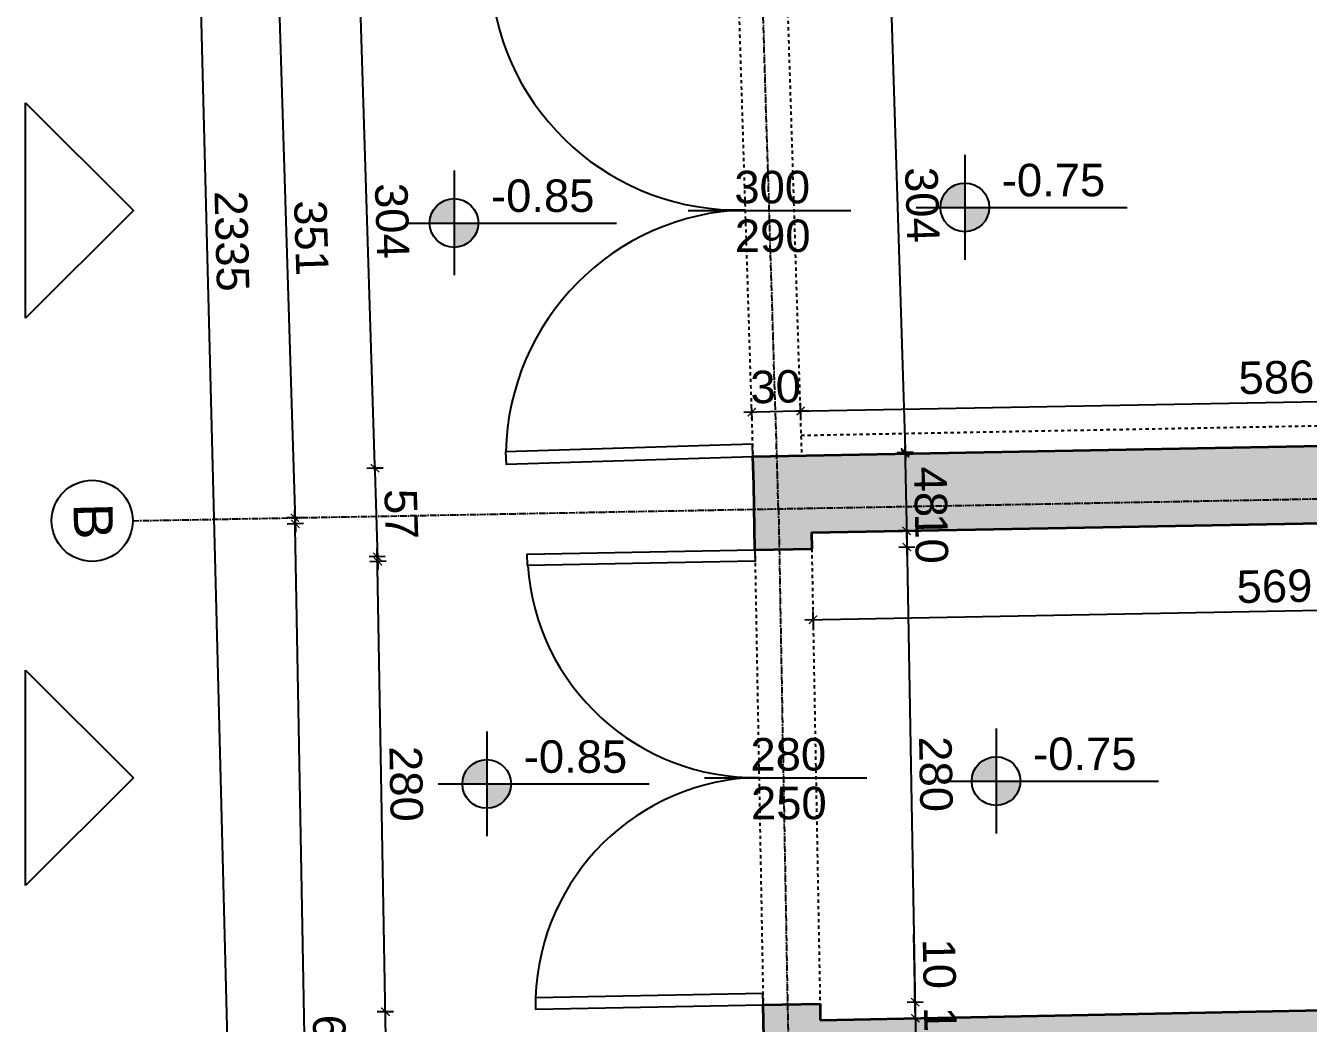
# Model space of a CAD drawing. Header units: inches. Extents: x -72385 to 39588, y -6525 to 66685.
# Drawn here: x -42149 to -41360, y 20501 to 21115 of the extents above; entities that cross this region are included whole.
import ezdxf

# ---------------------------------------------------------------- set-up
doc = ezdxf.new("R2010")
doc.units = ezdxf.units.IN
doc.header["$MEASUREMENT"] = 0
doc.linetypes.add('DashDot', pattern=[0.6, 0.4, -0.1, 0, -0.1])
doc.linetypes.add('Hidden', pattern=[0.4, 0.2, -0.2])
for name, color, linetype, lineweight in [('Врати', 251, 'Continuous', 25), ('Входове', 252, 'Continuous', 25), ('Надписи врати', 252, 'Continuous', 25), ('Надписи коти външни', 252, 'Continuous', 25), ('Надписи коти вътрешни', 252, 'Continuous', 25), ('Надписи нива', 252, 'Continuous', 25), ('Надписи Оси', 252, 'Continuous', 25), ('Оси', 252, 'DashDot', 25), ('Пунктир', 253, 'Hidden', 25), ('Разрезни линии', 7, 'Continuous', 35), ('Щрих стени', 254, 'Continuous', 25)]:
    doc.layers.add(name, color=color, linetype=linetype, lineweight=lineweight)
doc.styles.add('Arial Regular', font='arial.ttf')
doc.styles.get("Standard").update_dxf_attribs({"font": 'arial.ttf'})
doc.dimstyles.new('Annotative', dxfattribs={"dimscale": 0, "dimtxt": 20, "dimasz": 5, "dimexe": 5, "dimexo": 5, "dimgap": 5, "dimtad": 1, "dimdec": 0, "dimzin": 0, "dimdsep": 46, "dimtxsty": 'Standard', "dimblk": 'ARCHTICK', "dimcen": 5, "dimdle": 5, "dimadec": 0, "dimazin": 0, "dimtfac": 1, "dimtdec": 0, "dimtofl": 0, "dimtmove": 0, "dimatfit": 3, "dimldrblk": 'ARCHTICK', "dimfxl": 5, "dimfxlon": 1, "dimtolj": 1, "dimtzin": 0, "dimarcsym": 1})

# ---------------------------------------------------------------- blocks, each defined once
blk = doc.blocks.new('_ArchTick')
at = {"color": 0, "linetype": 'ByBlock', "const_width": 0.15}
blk.add_lwpolyline([(-0.5, -0.5), (0.5, 0.5)], dxfattribs=at)
blk = doc.blocks.new('*D3197')
at = {"layer": 'Defpoints', "color": 0, "ltscale": 50, "transparency": 16777216}
for p in [(-41096.79, 20813.34), (-41665.39, 20802.8), (-41095.8, 20759.73)]:
    blk.add_point(p, dxfattribs=at)
at = {"layer": 'Надписи коти вътрешни', "color": 0, "lineweight": -2, "ltscale": 50, "transparency": 16777216}
for p, q in [((-41095.89, 20764.73), (-41095.71, 20754.73)), ((-41669.39, 20749.1), (-41090.8, 20759.83)), ((-41664.49, 20754.19), (-41664.3, 20744.19))]:
    blk.add_line(p, q, dxfattribs=at)
at = {"layer": 'Надписи коти вътрешни', "color": 0, "lineweight": -2, "ltscale": 50, "transparency": 16777216, "xscale": 5, "yscale": 5, "zscale": 5}
for p, rotation in [((-41095.8, 20759.73), 1.062315361858873), ((-41664.39, 20749.19), 181.0623153618589)]:
    blk.add_blockref('_ArchTick', p, dxfattribs=dict(at, rotation=rotation))
at = {"layer": 'Надписи коти вътрешни', "color": 0, "ltscale": 50, "transparency": 16777216, "insert": (-41380.38, 20769.67), "char_height": 20, "attachment_point": 5, "rotation": 1.06232}
blk.add_mtext('\\A1;569', dxfattribs=at)
blk = doc.blocks.new('*D7465')
at = {"layer": 'Defpoints', "color": 0, "ltscale": 50, "transparency": 16777216}
for p in [(-41665.2, 20792.8), (-41660.1, 20512.63), (-41601.57, 20513.69)]:
    blk.add_point(p, dxfattribs=at)
at = {"layer": 'Надписи коти вътрешни', "color": 0, "lineweight": -2, "ltscale": 50, "transparency": 16777216}
for p, q in [((-41606.77, 20798.87), (-41601.48, 20508.69)), ((-41611.67, 20793.78), (-41601.68, 20793.96)), ((-41606.57, 20513.6), (-41596.57, 20513.78))]:
    blk.add_line(p, q, dxfattribs=at)
at = {"layer": 'Надписи коти вътрешни', "color": 0, "lineweight": -2, "ltscale": 50, "transparency": 16777216, "xscale": 5, "yscale": 5, "zscale": 5}
for p, rotation in [((-41606.67, 20793.87), 91.0438319953274), ((-41601.57, 20513.69), 271.0438319953274)]:
    blk.add_blockref('_ArchTick', p, dxfattribs=dict(at, rotation=rotation))
at = {"layer": 'Надписи коти вътрешни', "color": 0, "ltscale": 50, "transparency": 16777216, "insert": (-41588.91, 20654.06), "char_height": 20, "attachment_point": 5, "rotation": 271.04383}
blk.add_mtext('\\A1;280', dxfattribs=at)
blk = doc.blocks.new('*D7464')
at = {"layer": 'Defpoints', "color": 0, "ltscale": 50, "transparency": 16777216}
for p in [(-41665.39, 20802.8), (-41665.2, 20792.8), (-41606.67, 20793.87)]:
    blk.add_point(p, dxfattribs=at)
at = {"layer": 'Надписи коти вътрешни', "color": 0, "lineweight": -2, "ltscale": 50, "transparency": 16777216}
for p, q in [((-41611.86, 20803.77), (-41601.86, 20803.96)), ((-41606.95, 20808.86), (-41606.58, 20788.87)), ((-41611.67, 20793.78), (-41601.68, 20793.96))]:
    blk.add_line(p, q, dxfattribs=at)
at = {"layer": 'Надписи коти вътрешни', "color": 0, "lineweight": -2, "ltscale": 50, "transparency": 16777216, "xscale": 5, "yscale": 5, "zscale": 5}
for p, rotation in [((-41606.86, 20803.86), 91.0438319953141), ((-41606.67, 20793.87), 271.0438319953141)]:
    blk.add_blockref('_ArchTick', p, dxfattribs=dict(at, rotation=rotation))
at = {"layer": 'Надписи коти вътрешни', "color": 0, "ltscale": 50, "transparency": 16777216, "insert": (-41591.56, 20799.14), "char_height": 20, "attachment_point": 5, "rotation": 271.04383}
blk.add_mtext('\\A1;10', dxfattribs=at)
blk = doc.blocks.new('*D7466')
at = {"layer": 'Defpoints', "color": 0, "ltscale": 50, "transparency": 16777216}
for p in [(-41660.1, 20512.63), (-41601.39, 20503.69), (-41659.92, 20502.63)]:
    blk.add_point(p, dxfattribs=at)
at = {"layer": 'Надписи коти вътрешни', "color": 0, "lineweight": -2, "ltscale": 50, "transparency": 16777216}
for p, q in [((-41601.57, 20513.69), (-41602.33, 20555.38)), ((-41601.39, 20503.69), (-41601.66, 20518.69)), ((-41606.57, 20513.6), (-41596.57, 20513.78)), ((-41606.39, 20503.6), (-41596.39, 20503.79))]:
    blk.add_line(p, q, dxfattribs=at)
at = {"layer": 'Надписи коти вътрешни', "color": 0, "lineweight": -2, "ltscale": 50, "transparency": 16777216, "xscale": 5, "yscale": 5, "zscale": 5}
for p, rotation in [((-41601.57, 20513.69), 91.04383199533699), ((-41601.39, 20503.69), 271.043831995337)]:
    blk.add_blockref('_ArchTick', p, dxfattribs=dict(at, rotation=rotation))
at = {"layer": 'Надписи коти вътрешни', "color": 0, "ltscale": 50, "transparency": 16777216, "insert": (-41586.79, 20537.32), "char_height": 20, "attachment_point": 5, "rotation": 271.04383}
blk.add_mtext('\\A1;10', dxfattribs=at)
blk = doc.blocks.new('*D7453')
at = {"layer": 'Defpoints', "color": 0, "ltscale": 50, "transparency": 16777216}
for p in [(-41085.93, 20888.52), (-41085.42, 20861.06), (-41671.46, 20850.19)]:
    blk.add_point(p, dxfattribs=at)
at = {"layer": 'Надписи коти вътрешни', "color": 0, "lineweight": -2, "ltscale": 50, "transparency": 16777216}
for p, q in [((-41085.83, 20883.53), (-41086.02, 20893.52)), ((-41676.97, 20877.56), (-41080.93, 20888.62)), ((-41671.88, 20872.66), (-41672.06, 20882.66))]:
    blk.add_line(p, q, dxfattribs=at)
at = {"layer": 'Надписи коти вътрешни', "color": 0, "lineweight": -2, "ltscale": 50, "transparency": 16777216, "xscale": 5, "yscale": 5, "zscale": 5}
for p, rotation in [((-41085.93, 20888.52), 1.062315361859445), ((-41671.97, 20877.66), 181.0623153618594)]:
    blk.add_blockref('_ArchTick', p, dxfattribs=dict(at, rotation=rotation))
at = {"layer": 'Надписи коти вътрешни', "color": 0, "ltscale": 50, "transparency": 16777216, "insert": (-41379.23, 20898.3), "char_height": 20, "attachment_point": 5, "rotation": 1.06232}
blk.add_mtext('\\A1;586', dxfattribs=at)
blk = doc.blocks.new('*D7459')
at = {"layer": 'Defpoints', "color": 0, "ltscale": 50, "transparency": 16777216}
for p in [(-41680.95, 21153.94), (-41671.47, 20850.32), (-41607.69, 20852.32)]:
    blk.add_point(p, dxfattribs=at)
at = {"layer": 'Надписи коти вътрешни', "color": 0, "lineweight": -2, "ltscale": 50, "transparency": 16777216}
for p, q in [((-41617.34, 21160.93), (-41607.54, 20847.32)), ((-41622.18, 21155.77), (-41612.18, 21156.09)), ((-41612.69, 20852.16), (-41602.69, 20852.47))]:
    blk.add_line(p, q, dxfattribs=at)
at = {"layer": 'Надписи коти вътрешни', "color": 0, "lineweight": -2, "ltscale": 50, "transparency": 16777216, "xscale": 5, "yscale": 5, "zscale": 5}
for p, rotation in [((-41617.18, 21155.93), 91.78990155921142), ((-41607.69, 20852.32), 271.7899015592114)]:
    blk.add_blockref('_ArchTick', p, dxfattribs=dict(at, rotation=rotation))
at = {"layer": 'Надписи коти вътрешни', "color": 0, "ltscale": 50, "transparency": 16777216, "insert": (-41597.22, 21004.6), "char_height": 20, "attachment_point": 5, "rotation": 271.7899}
blk.add_mtext('\\A1;304', dxfattribs=at)
blk = doc.blocks.new('*D6593')
at = {"layer": 'Defpoints', "color": 0, "ltscale": 50, "transparency": 16777216}
for p in [(-41742.34, 22157.71), (-42067.3, 22149.39), (-41682.53, 19822.6)]:
    blk.add_point(p, dxfattribs=at)
at = {"layer": 'Надписи коти външни', "color": 0, "lineweight": -2, "ltscale": 50, "transparency": 16777216}
for p, q in [((-42007.37, 19809.28), (-42067.43, 22154.39)), ((-42062.3, 22149.52), (-42072.3, 22149.26)), ((-42002.5, 19814.4), (-42012.49, 19814.15))]:
    blk.add_line(p, q, dxfattribs=at)
at = {"layer": 'Надписи коти външни', "color": 0, "lineweight": -2, "ltscale": 50, "transparency": 16777216, "xscale": 5, "yscale": 5, "zscale": 5}
for p, rotation in [((-42067.3, 22149.39), 91.46706726575742), ((-42007.5, 19814.28), 271.4670672657574)]:
    blk.add_blockref('_ArchTick', p, dxfattribs=dict(at, rotation=rotation))
at = {"layer": 'Надписи коти външни', "color": 0, "ltscale": 50, "transparency": 16777216, "insert": (-42022.18, 20982.22), "char_height": 20, "attachment_point": 5, "rotation": 271.46707}
blk.add_mtext('\\A1;2335', dxfattribs=at)
blk = doc.blocks.new('*D6588')
at = {"layer": 'Defpoints', "color": 0, "ltscale": 50, "transparency": 16777216}
for p in [(-41695, 20511.95), (-41927.62, 20507.9), (-41693.1, 20402.68)]:
    blk.add_point(p, dxfattribs=at)
at = {"layer": 'Надписи коти външни', "color": 0, "lineweight": -2, "ltscale": 50, "transparency": 16777216}
for p, q in [((-41925.63, 20393.64), (-41927.7, 20512.9)), ((-41922.62, 20507.99), (-41932.62, 20507.81)), ((-41920.72, 20398.72), (-41930.72, 20398.55))]:
    blk.add_line(p, q, dxfattribs=at)
at = {"layer": 'Надписи коти външни', "color": 0, "lineweight": -2, "ltscale": 50, "transparency": 16777216, "xscale": 5, "yscale": 5, "zscale": 5}
for p, rotation in [((-41927.62, 20507.9), 90.99596475160952), ((-41925.72, 20398.64), 270.9959647516095)]:
    blk.add_blockref('_ArchTick', p, dxfattribs=dict(at, rotation=rotation))
at = {"layer": 'Надписи коти външни', "color": 0, "ltscale": 50, "transparency": 16777216, "insert": (-41911.46, 20453.53), "char_height": 20, "attachment_point": 5, "rotation": 270.99596}
blk.add_mtext('\\A1;109', dxfattribs=at)
blk = doc.blocks.new('*D6587')
at = {"layer": 'Defpoints', "color": 0, "ltscale": 50, "transparency": 16777216}
for p in [(-41932.66, 20787.9), (-41700.22, 20792.15), (-41695.09, 20511.94)]:
    blk.add_point(p, dxfattribs=at)
at = {"layer": 'Надписи коти външни', "color": 0, "lineweight": -2, "ltscale": 50, "transparency": 16777216}
for p, q in [((-41927.66, 20787.99), (-41937.66, 20787.81)), ((-41927.45, 20502.69), (-41932.76, 20792.9)), ((-41922.54, 20507.78), (-41932.54, 20507.6))]:
    blk.add_line(p, q, dxfattribs=at)
at = {"layer": 'Надписи коти външни', "color": 0, "lineweight": -2, "ltscale": 50, "transparency": 16777216, "xscale": 5, "yscale": 5, "zscale": 5}
for p, rotation in [((-41932.66, 20787.9), 91.04778130228594), ((-41927.54, 20507.69), 271.047781302286)]:
    blk.add_blockref('_ArchTick', p, dxfattribs=dict(at, rotation=rotation))
at = {"layer": 'Надписи коти външни', "color": 0, "ltscale": 50, "transparency": 16777216, "insert": (-41914.89, 20648.07), "char_height": 20, "attachment_point": 5, "rotation": 271.04778}
blk.add_mtext('\\A1;280', dxfattribs=at)
blk = doc.blocks.new('*D6586')
at = {"layer": 'Defpoints', "color": 0, "ltscale": 50, "transparency": 16777216}
for p in [(-41933.99, 20842.45), (-41701.99, 20849.62), (-41700.22, 20792.15)]:
    blk.add_point(p, dxfattribs=at)
at = {"layer": 'Надписи коти външни', "color": 0, "lineweight": -2, "ltscale": 50, "transparency": 16777216}
for p, q in [((-41928.99, 20842.6), (-41938.99, 20842.29)), ((-41932.06, 20779.98), (-41934.14, 20847.45)), ((-41927.21, 20785.13), (-41937.21, 20784.82))]:
    blk.add_line(p, q, dxfattribs=at)
at = {"layer": 'Надписи коти външни', "color": 0, "lineweight": -2, "ltscale": 50, "transparency": 16777216, "xscale": 5, "yscale": 5, "zscale": 5}
for p, rotation in [((-41933.99, 20842.45), 91.77076406168145), ((-41932.21, 20784.98), 271.7707640616815)]:
    blk.add_blockref('_ArchTick', p, dxfattribs=dict(at, rotation=rotation))
at = {"layer": 'Надписи коти външни', "color": 0, "ltscale": 50, "transparency": 16777216, "insert": (-41917.94, 20814.18), "char_height": 20, "attachment_point": 5, "rotation": 271.77076}
blk.add_mtext('\\A1;57', dxfattribs=at)
blk = doc.blocks.new('*D6585')
at = {"layer": 'Defpoints', "color": 0, "ltscale": 10, "transparency": 16777216}
for p in [(-41710.95, 21153.42), (-41943.48, 21146.15), (-41701.46, 20849.64)]:
    blk.add_point(p, dxfattribs=at)
at = {"layer": 'Надписи коти външни', "color": 0, "lineweight": -2, "ltscale": 10, "transparency": 16777216}
for p, q in [((-41933.83, 20837.37), (-41943.64, 21151.15)), ((-41938.48, 21146.31), (-41948.48, 21145.99)), ((-41928.99, 20842.53), (-41938.98, 20842.21))]:
    blk.add_line(p, q, dxfattribs=at)
at = {"layer": 'Надписи коти външни', "color": 0, "lineweight": -2, "ltscale": 10, "transparency": 16777216, "xscale": 5, "yscale": 5, "zscale": 5}
for p, rotation in [((-41943.48, 21146.15), 91.78990155920907), ((-41933.99, 20842.37), 271.7899015592091)]:
    blk.add_blockref('_ArchTick', p, dxfattribs=dict(at, rotation=rotation))
at = {"layer": 'Надписи коти външни', "color": 0, "ltscale": 10, "transparency": 16777216, "insert": (-41923.52, 20994.74), "char_height": 20, "attachment_point": 5, "rotation": 271.7899}
blk.add_mtext('\\A1;304', dxfattribs=at)
blk = doc.blocks.new('*D6660')
at = {"layer": 'Defpoints', "color": 0, "ltscale": 10, "transparency": 16777216}
for p in [(-41696.58, 21168.61), (-41685.66, 20817.39), (-41983.04, 20808.15)]:
    blk.add_point(p, dxfattribs=at)
at = {"layer": 'Надписи коти външни', "color": 0, "lineweight": -2, "ltscale": 10, "transparency": 16777216}
for p, q in [((-41988.96, 21159.51), (-41998.95, 21159.2)), ((-41994.11, 21164.36), (-41982.88, 20803.15)), ((-41978.04, 20808.3), (-41988.03, 20807.99))]:
    blk.add_line(p, q, dxfattribs=at)
at = {"layer": 'Надписи коти външни', "color": 0, "lineweight": -2, "ltscale": 10, "transparency": 16777216, "xscale": 5, "yscale": 5, "zscale": 5}
for p, rotation in [((-41993.96, 21159.36), 91.78095898046124), ((-41983.04, 20808.15), 271.7809589804613)]:
    blk.add_blockref('_ArchTick', p, dxfattribs=dict(at, rotation=rotation))
at = {"layer": 'Надписи коти външни', "color": 0, "ltscale": 10, "transparency": 16777216, "insert": (-41973.29, 20984.23), "char_height": 20, "attachment_point": 5, "rotation": 271.78096}
blk.add_mtext('\\A1;351', dxfattribs=at)
blk = doc.blocks.new('*D6658')
at = {"layer": 'Defpoints', "color": 0, "ltscale": 10, "transparency": 16777216}
for p in [(-41983.32, 20811.91), (-41685.87, 20817.42), (-41673.65, 20158.34)]:
    blk.add_point(p, dxfattribs=at)
at = {"layer": 'Надписи коти външни', "color": 0, "lineweight": -2, "ltscale": 10, "transparency": 16777216}
for p, q in [((-41978.32, 20812), (-41988.32, 20811.81)), ((-41971, 20147.83), (-41983.41, 20816.9)), ((-41966.1, 20152.92), (-41976.09, 20152.73))]:
    blk.add_line(p, q, dxfattribs=at)
at = {"layer": 'Надписи коти външни', "color": 0, "lineweight": -2, "ltscale": 10, "transparency": 16777216, "xscale": 5, "yscale": 5, "zscale": 5}
for p, rotation in [((-41983.32, 20811.91), 91.06231536185935), ((-41971.1, 20152.82), 271.0623153618594)]:
    blk.add_blockref('_ArchTick', p, dxfattribs=dict(at, rotation=rotation))
at = {"layer": 'Надписи коти външни', "color": 0, "ltscale": 10, "transparency": 16777216, "insert": (-41962, 20482.65), "char_height": 20, "attachment_point": 5, "rotation": 271.06232}
blk.add_mtext('\\A1;660', dxfattribs=at)
blk = doc.blocks.new('*D7454')
at = {"layer": 'Defpoints', "color": 0, "ltscale": 10, "transparency": 16777216}
for p in [(-41702.08, 20876.94), (-41671.47, 20850.32), (-41701.46, 20849.64)]:
    blk.add_point(p, dxfattribs=at)
at = {"layer": 'Надписи коти вътрешни', "color": 0, "lineweight": -2, "ltscale": 10, "transparency": 16777216}
for p, q in [((-41701.97, 20871.94), (-41702.2, 20881.94)), ((-41671.98, 20872.63), (-41672.2, 20882.62)), ((-41667.09, 20877.74), (-41707.08, 20876.83))]:
    blk.add_line(p, q, dxfattribs=at)
at = {"layer": 'Надписи коти вътрешни', "color": 0, "lineweight": -2, "ltscale": 10, "transparency": 16777216, "xscale": 5, "yscale": 5, "zscale": 5}
for p, rotation in [((-41702.08, 20876.94), 181.3076467048264), ((-41672.09, 20877.62), 1.30764670482634)]:
    blk.add_blockref('_ArchTick', p, dxfattribs=dict(at, rotation=rotation))
at = {"layer": 'Надписи коти вътрешни', "color": 0, "ltscale": 10, "transparency": 16777216, "insert": (-41687.43, 20892.5), "char_height": 20, "attachment_point": 5, "rotation": 1.30765}
blk.add_mtext('\\A1;30', dxfattribs=at)
blk = doc.blocks.new('*D7463')
at = {"layer": 'Defpoints', "color": 0, "ltscale": 10, "transparency": 16777216}
for p in [(-41599.29, 20851.53), (-41606.86, 20803.88), (-41598.41, 20804.04)]:
    blk.add_point(p, dxfattribs=at)
at = {"layer": 'Надписи коти вътрешни', "color": 0, "lineweight": -2, "ltscale": 10, "transparency": 16777216}
for p, q in [((-41604.29, 20851.44), (-41612.74, 20851.28)), ((-41607.83, 20856.37), (-41606.77, 20798.88)), ((-41603.41, 20803.95), (-41611.86, 20803.79))]:
    blk.add_line(p, q, dxfattribs=at)
at = {"layer": 'Надписи коти вътрешни', "color": 0, "lineweight": -2, "ltscale": 10, "transparency": 16777216, "xscale": 5, "yscale": 5, "zscale": 5}
for p, rotation in [((-41607.74, 20851.38), 91.06231536186166), ((-41606.86, 20803.88), 271.0623153618617)]:
    blk.add_blockref('_ArchTick', p, dxfattribs=dict(at, rotation=rotation))
at = {"layer": 'Надписи коти вътрешни', "color": 0, "ltscale": 10, "transparency": 16777216, "insert": (-41592.09, 20827.91), "char_height": 20, "attachment_point": 5, "rotation": 271.06232}
blk.add_mtext('\\A1;48', dxfattribs=at)
blk = doc.blocks.new('*D7467')
at = {"layer": 'Defpoints', "color": 0, "ltscale": 10, "transparency": 16777216}
for p in [(-41607.3, 20503.65), (-41606.96, 20486.16), (-41601.05, 20486.27)]:
    blk.add_point(p, dxfattribs=at)
at = {"layer": 'Надписи коти вътрешни', "color": 0, "lineweight": -2, "ltscale": 10, "transparency": 16777216}
for p, q in [((-41602.3, 20503.75), (-41596.39, 20503.87)), ((-41601.49, 20508.77), (-41600.95, 20481.27)), ((-41601.96, 20486.26), (-41596.05, 20486.37))]:
    blk.add_line(p, q, dxfattribs=at)
at = {"layer": 'Надписи коти вътрешни', "color": 0, "lineweight": -2, "ltscale": 10, "transparency": 16777216, "xscale": 5, "yscale": 5, "zscale": 5}
for p, rotation in [((-41601.39, 20503.77), 91.11780323547647), ((-41601.05, 20486.27), 271.1178032354765)]:
    blk.add_blockref('_ArchTick', p, dxfattribs=dict(at, rotation=rotation))
at = {"layer": 'Надписи коти вътрешни', "color": 0, "ltscale": 10, "transparency": 16777216, "insert": (-41586.01, 20495.32), "char_height": 20, "attachment_point": 5, "rotation": 271.1178}
blk.add_mtext('\\A1;18', dxfattribs=at)

msp = doc.modelspace()

# ---------------------------------------------------------------- hatches: boundary and pattern name
at = {"layer": 'Надписи нива', "ltscale": 50}
h = msp.add_hatch(color=256, dxfattribs=at)
h.dxf.hatch_style = 1
h.paths.add_polyline_path([(-41571, 20988.01, 0.414214), (-41556, 21003.01), (-41571, 21003.01)])
h.paths.add_polyline_path([(-41571, 21003.01), (-41571, 21018.01, 0.414214), (-41586, 21003.01)])
h = msp.add_hatch(color=256, dxfattribs=at)
h.dxf.hatch_style = 1
h.paths.add_polyline_path([(-41885.37, 20978.4, 0.414214), (-41870.37, 20993.4), (-41885.37, 20993.4)])
h.paths.add_polyline_path([(-41885.37, 20993.4), (-41885.37, 21008.4, 0.414214), (-41900.37, 20993.4)])
h = msp.add_hatch(color=256, dxfattribs=at)
h.dxf.hatch_style = 1
h.paths.add_polyline_path([(-41865.22, 20633.03, 0.414214), (-41850.22, 20648.03), (-41865.22, 20648.03)])
h.paths.add_polyline_path([(-41865.22, 20648.03), (-41865.22, 20663.03, 0.414214), (-41880.22, 20648.03)])
h = msp.add_hatch(color=256, dxfattribs=at)
h.dxf.hatch_style = 1
h.paths.add_polyline_path([(-41551.73, 20634.76, 0.414214), (-41536.73, 20649.76), (-41551.73, 20649.76)])
h.paths.add_polyline_path([(-41551.73, 20649.76), (-41551.73, 20664.76, 0.414214), (-41566.73, 20649.76)])
at = {"layer": 'Щрих стени', "ltscale": 10}
h = msp.add_hatch(color=256, dxfattribs=at)
h.dxf.hatch_style = 1
h.paths.add_polyline_path([(-40790.36, 21563.63), (-40825.34, 21563.18), (-40822.62, 21470), (-40787.64, 21470.45)])
h.paths.add_polyline_path([(-41090.11, 21586.69), (-41107.61, 21586.23), (-41102.56, 21421.31), (-41085.07, 21421.77)])
h.paths.add_polyline_path([(-41691.89, 21503.77), (-41721.87, 21502.83), (-41720.78, 21467.85), (-41690.79, 21468.79)])
h.paths.add_polyline_path([(-41067.38, 20843.89), (-41017.36, 20844.82), (-41016.81, 20814.83), (-41066.8, 20813.9), (-41058.6, 20393.71), (-41088.59, 20393.12), (-41090.61, 20496.23), (-41330.56, 20491.55), (-41329.89, 20457.35), (-41347.39, 20457.01), (-41348.06, 20491.21), (-41659.6, 20485.13), (-41658.11, 20403.32), (-41693.1, 20402.68), (-41695.09, 20511.94), (-41660.1, 20512.63), (-41659.92, 20502.63), (-41090.95, 20513.73), (-41096.79, 20813.34), (-41665.39, 20802.8), (-41665.2, 20792.8), (-41700.2, 20792.15), (-41700.95, 20833.22), (-41701.46, 20849.64), (-41085.42, 20861.06), (-41094.61, 21161.44), (-41710.95, 21153.44), (-41712.2, 21193.4), (-41652.21, 21194.44), (-41651.89, 21184.21), (-41095.53, 21191.43), (-41097.97, 21271.37), (-41080.48, 21271.83)])
h.paths.add_polyline_path([(-40779.62, 21195.53), (-40829.63, 21194.88), (-40828.75, 21164.89), (-40778.75, 21165.54)])

# ---------------------------------------------------------------- linework, layer by layer
at = {"layer": 'Врати', "ltscale": 50}
for points in [[(-41701.46, 20849.64), (-41701.7, 20857.23), (-41853.59, 20852.48), (-41853.35, 20844.89)], [(-41700.2, 20792.15), (-41700.07, 20785.15), (-41840.17, 20782.59), (-41840.3, 20789.6)], [(-41695.09, 20511.94), (-41695.22, 20518.95), (-41835.32, 20516.4), (-41835.2, 20509.39)]]:
    msp.add_lwpolyline(points, close=True, dxfattribs=at)
for centre, radius, start, end in [((-41710.83, 21153.76), 152.31, 184.52234, 271.7387), ((-41701.46, 20849.64), 151.96, 91.7899, 178.92392), ((-41700.2, 20792.15), 140.13, 183.90982, 271.04383), ((-41695.09, 20511.94), 140.13, 91.04383, 178.17785)]:
    msp.add_arc(centre, radius, start, end, dxfattribs=at)
at = {"layer": 'Входове', "ltscale": 10}
for p, q in [((-42149.03, 21067.31), (-42082.74, 21001.02)), ((-42149.03, 20934.73), (-42149.03, 21067.31)), ((-42082.74, 21001.02), (-42149.03, 20934.73)), ((-42149.03, 20718.07), (-42082.74, 20651.78)), ((-42149.03, 20585.48), (-42149.03, 20718.07)), ((-42082.74, 20651.78), (-42149.03, 20585.48))]:
    msp.add_line(p, q, dxfattribs=at)
at = {"layer": 'Надписи врати', "ltscale": 50}
for p, q in [((-41741.18, 21001.02), (-41641.18, 21001.02)), ((-41731.27, 20651.78), (-41631.27, 20651.78))]:
    msp.add_line(p, q, dxfattribs=at)
at = {"layer": 'Надписи нива', "ltscale": 50}
for p, q in [((-41571, 21035.34), (-41571, 20970.82)), ((-41885.37, 21025.72), (-41885.37, 20961.21)), ((-41601, 21003.01), (-41471, 21003.01)), ((-41915.37, 20993.4), (-41785.37, 20993.4)), ((-41865.22, 20680.35), (-41865.22, 20615.84)), ((-41551.73, 20682.08), (-41551.73, 20617.57)), ((-41895.22, 20648.03), (-41765.22, 20648.03)), ((-41581.73, 20649.76), (-41451.73, 20649.76))]:
    msp.add_line(p, q, dxfattribs=at)
for centre in [(-41571, 21003.01), (-41885.37, 20993.4), (-41865.22, 20648.03), (-41551.73, 20649.76)]:
    msp.add_circle(centre, 15, dxfattribs=at)
at = {"layer": 'Надписи Оси', "ltscale": 50}
msp.add_circle((-42108.09, 20810.06), 25, dxfattribs=at)
at = {"layer": 'Оси', "ltscale": 10}
for p, q in [((-41685.66, 20817.42), (-41724.84, 22077.51)), ((-42083.09, 20810.06), (-37346.4, 20897.89)), ((-41685.66, 20817.43), (-41660.52, 19438.01))]:
    msp.add_line(p, q, dxfattribs=at)
at = {"layer": 'Пунктир', "ltscale": 10}
for p, q in [((-41710.95, 21153.42), (-41701.46, 20849.64)), ((-41680.95, 21153.94), (-41671.47, 20850.32)), ((-41671.73, 20862.69), (-41085.77, 20873.56)), ((-41700.2, 20792.15), (-41695.09, 20511.94)), ((-41665.2, 20792.8), (-41660.1, 20512.63))]:
    msp.add_line(p, q, dxfattribs=at)
at = {"layer": 'Разрезни линии', "ltscale": 50}
for p, q in [((-41701.46, 20849.64), (-41085.42, 20861.06)), ((-41700.91, 20832.14), (-41701.46, 20849.64)), ((-41700.2, 20792.15), (-41700.93, 20832.14)), ((-41665.39, 20802.8), (-41096.79, 20813.34)), ((-41665.39, 20802.8), (-41665.2, 20792.8)), ((-41700.2, 20792.15), (-41665.2, 20792.8)), ((-41695.09, 20511.94), (-41660.1, 20512.63)), ((-41693.1, 20402.68), (-41695.09, 20511.94)), ((-41660.1, 20512.63), (-41659.92, 20502.63)), ((-41659.92, 20502.63), (-41090.95, 20513.73))]:
    msp.add_line(p, q, dxfattribs=at)

# ---------------------------------------------------------------- texts
at = {"layer": 'Надписи врати', "ltscale": 100, "char_height": 20, "width": 180.4891, "attachment_point": 1, "style": 'Arial Regular'}
for s, insert in [('300', (-41712.83, 21025.54)), ('290', (-41712.52, 20995.54)), ('280', (-41702.92, 20676.29)), ('250', (-41702.6, 20646.29))]:
    msp.add_mtext(s, dxfattribs=dict(at, insert=insert))
at = {"layer": 'Надписи нива', "ltscale": 100, "char_height": 20, "width": 180.4891, "attachment_point": 1, "style": 'Arial Regular'}
for s, insert in [('-0.75', (-41548.25, 21029.86)), ('-0.85', (-41862.61, 21020.24)), ('-0.75', (-41528.97, 20676.6)), ('-0.85', (-41842.46, 20674.88))]:
    msp.add_mtext(s, dxfattribs=dict(at, insert=insert))
at = {"layer": 'Надписи Оси', "ltscale": 100, "insert": (-42095.69, 20823.68), "char_height": 24, "width": 27.2128, "attachment_point": 1, "rotation": 271.37627, "style": 'Arial Regular'}
msp.add_mtext('\\pxqc;В', dxfattribs=at)

# ---------------------------------------------------------------- dimensions: what is measured, and where the dimension line sits
at = {"layer": 'Надписи коти външни', "ltscale": 50}
dim = msp.add_aligned_dim(p1=(-41682.53, 19822.6), p2=(-41742.34, 22157.71), distance=325.07, text='2335', dimstyle='Annotative', override={"dimscale": 0, "dimtix": 0, "dimtofl": 0, "dimtmove": 0, "dimatfit": 3}, dxfattribs=at)
dim.commit()
dim.dimension.update_dxf_attribs({"geometry": '*D6593', "text_midpoint": (-42022.18, 20982.22)})
at = {"layer": 'Надписи коти външни', "ltscale": 10}
for p1, p2, distance, picture, middle in [((-41696.58, 21168.61), (-41685.66, 20817.39), -297.52, '*D6660', (-41973.29, 20984.23)), ((-41701.46, 20849.64), (-41710.95, 21153.42), 232.64, '*D6585', (-41923.52, 20994.74))]:
    dim = msp.add_aligned_dim(p1=p1, p2=p2, distance=distance, dimstyle='Annotative', override={"dimscale": 0, "dimtix": 0, "dimtofl": 0, "dimtmove": 0, "dimatfit": 3}, dxfattribs=at)
    dim.commit()
    dim.dimension.update_dxf_attribs({"geometry": picture, "text_midpoint": middle})
at = {"layer": 'Надписи коти външни', "ltscale": 50}
for p1, p2, distance, picture, middle in [((-41700.22, 20792.15), (-41701.99, 20849.62), 232.1, '*D6586', (-41917.94, 20814.18)), ((-41695.09, 20511.94), (-41700.22, 20792.15), 232.48, '*D6587', (-41914.89, 20648.07)), ((-41693.1, 20402.68), (-41695, 20511.95), 232.65, '*D6588', (-41911.46, 20453.53))]:
    dim = msp.add_aligned_dim(p1=p1, p2=p2, distance=distance, dimstyle='Annotative', override={"dimscale": 0, "dimtix": 0, "dimtofl": 0, "dimtmove": 0, "dimatfit": 3}, dxfattribs=at)
    dim.commit()
    dim.dimension.update_dxf_attribs({"geometry": picture, "text_midpoint": middle})
at = {"layer": 'Надписи коти външни', "ltscale": 10}
dim = msp.add_aligned_dim(p1=(-41673.65, 20158.34), p2=(-41685.87, 20817.42), distance=297.5, text='660', dimstyle='Annotative', override={"dimscale": 0, "dimtix": 0, "dimtofl": 0, "dimtmove": 0, "dimatfit": 3}, dxfattribs=at)
dim.commit()
dim.dimension.update_dxf_attribs({"geometry": '*D6658', "text_midpoint": (-41962, 20482.65)})
at = {"layer": 'Надписи коти вътрешни', "ltscale": 50}
for p1, p2, distance, picture, middle in [((-41680.95, 21153.94), (-41671.47, 20850.32), 63.81, '*D7459', (-41597.22, 21004.6)), ((-41671.46, 20850.19), (-41085.42, 20861.06), 27.47, '*D7453', (-41379.23, 20898.3)), ((-41665.39, 20802.8), (-41096.79, 20813.34), -53.62, '*D3197', (-41380.38, 20769.67)), ((-41665.2, 20792.8), (-41660.1, 20512.63), 58.54, '*D7465', (-41588.91, 20654.06))]:
    dim = msp.add_aligned_dim(p1=p1, p2=p2, distance=distance, dimstyle='Annotative', override={"dimscale": 0, "dimtix": 0, "dimtofl": 0, "dimtmove": 0, "dimatfit": 3}, dxfattribs=at)
    dim.commit()
    dim.dimension.update_dxf_attribs({"geometry": picture, "text_midpoint": middle})
at = {"layer": 'Надписи коти вътрешни', "ltscale": 10}
for base, p1, p2, angle, picture, middle in [((-41702.08, 20876.94), (-41671.47, 20850.32), (-41701.46, 20849.64), 181.30765, '*D7454', (-41687.09, 20877.28)), ((-41601.05, 20486.27), (-41607.3, 20503.65), (-41606.96, 20486.16), 271.1178, '*D7467', (-41601.22, 20495.02))]:
    dim = msp.add_linear_dim(base=base, p1=p1, p2=p2, angle=angle, dimstyle='Annotative', override={"dimscale": 0, "dimtix": 0, "dimtofl": 0, "dimtmove": 0, "dimatfit": 3}, dxfattribs=at)
    dim.commit()
    dim.dimension.update_dxf_attribs({"geometry": picture, "text_midpoint": middle, "dimtype": 129})
dim = msp.add_aligned_dim(p1=(-41599.29, 20851.53), p2=(-41598.41, 20804.04), distance=-8.45, dimstyle='Annotative', override={"dimscale": 0, "dimtix": 0, "dimtofl": 0, "dimtmove": 0, "dimatfit": 3}, dxfattribs=at)
dim.commit()
dim.dimension.update_dxf_attribs({"geometry": '*D7463', "text_midpoint": (-41592.09, 20827.91)})
at = {"layer": 'Надписи коти вътрешни', "ltscale": 50}
for base, p1, p2, picture, middle in [((-41606.67, 20793.87), (-41665.39, 20802.8), (-41665.2, 20792.8), '*D7464', (-41606.77, 20798.87)), ((-41601.39, 20503.69), (-41660.1, 20512.63), (-41659.92, 20502.63), '*D7466', (-41602, 20537.04))]:
    dim = msp.add_linear_dim(base=base, p1=p1, p2=p2, angle=271.04383, dimstyle='Annotative', override={"dimscale": 0, "dimtix": 0, "dimtofl": 0, "dimtmove": 0, "dimatfit": 3}, dxfattribs=at)
    dim.commit()
    dim.dimension.update_dxf_attribs({"geometry": picture, "text_midpoint": middle, "dimtype": 129})

doc.saveas('drawing.dxf')
